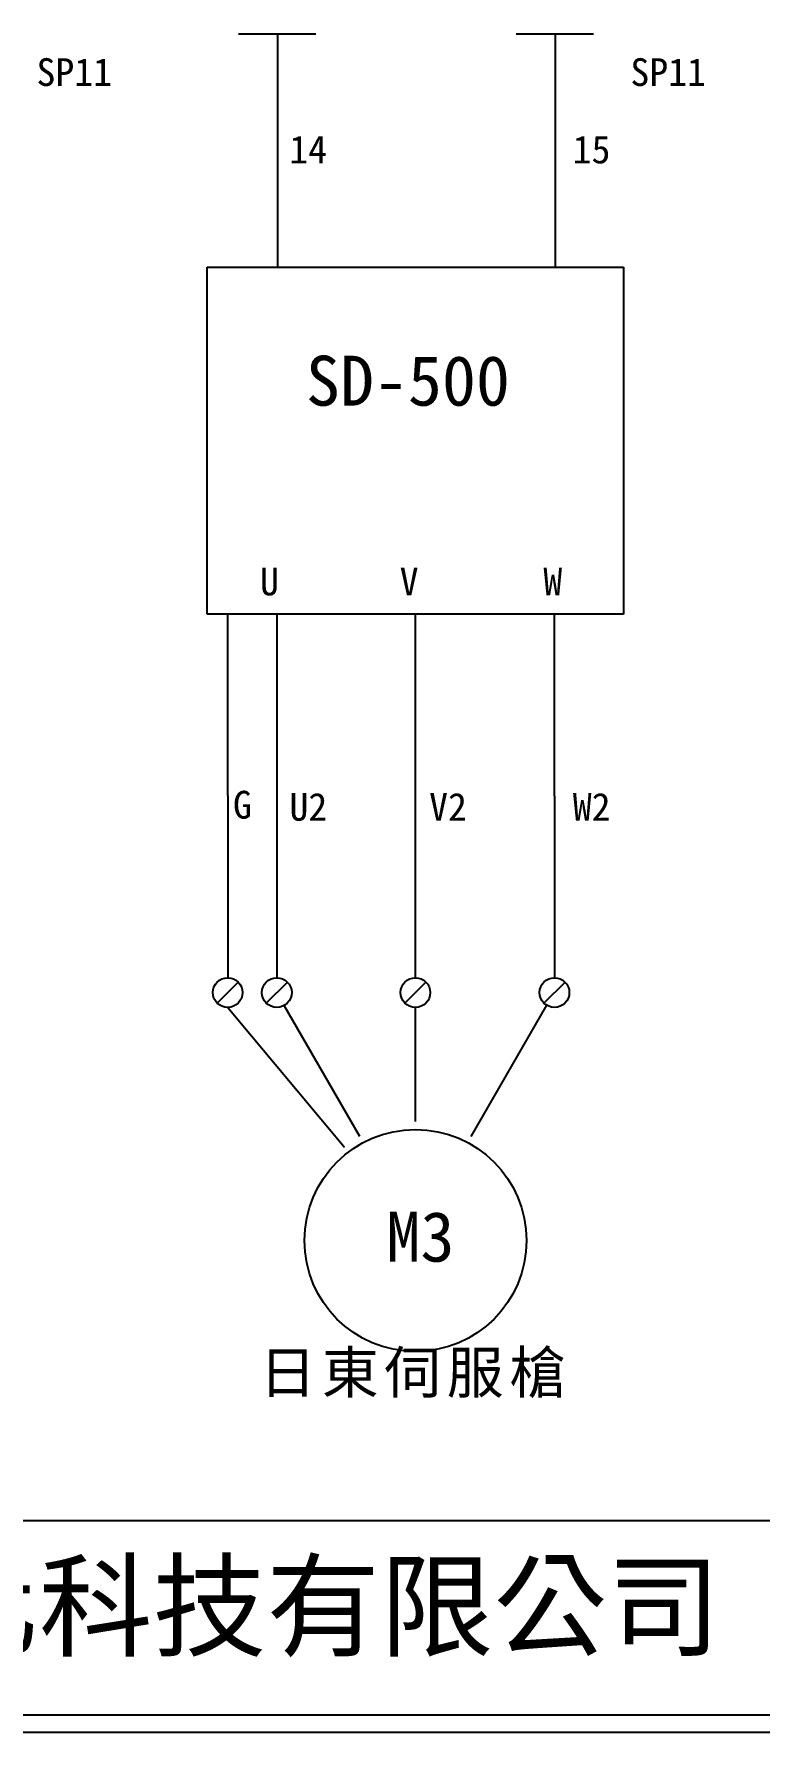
# Model space of a CAD drawing. Extents: x 10 to 297, y 3 to 207.
# Drawn here: x 89.2 to 141.4, y 3 to 125.4 of the extents above; entities that cross this region are included whole.
import ezdxf

# ---------------------------------------------------------------- set-up
doc = ezdxf.new("R2010")
doc.units = 0
doc.layers.get('0').update_dxf_attribs({"linetype": 'CONTINUOUS'})
doc.layers.add('圖框層', color=7, linetype='CONTINUOUS')
doc.layers.add('標尺寸層', color=3, linetype='CONTINUOUS')
doc.styles.add('STSL', font='kaiu.ttf')
doc.styles.add('標楷體', font='kaiu.ttf')

msp = doc.modelspace()

# ---------------------------------------------------------------- linework, layer by layer
for p, q in [((126.64, 83.56), (126.65, 57.36)), ((103.87, 57.05), (102.35, 55.54)), ((107.41, 57.05), (105.89, 55.54)), ((117.39, 57.05), (115.88, 55.53)), ((127.41, 57.05), (125.89, 55.54)), ((112.64, 45.92), (107.18, 55.37)), ((120.64, 45.92), (126.1, 55.38))]:
    msp.add_line(p, q)
for centre, radius in [((103.11, 56.29), 1.07), ((106.65, 56.29), 1.07), ((116.63, 56.29), 1.07), ((126.65, 56.29), 1.07), ((116.64, 38.42), 8)]:
    msp.add_circle(centre, radius)
at = {"layer": '圖框層', "color": 7}
for p, q in [((11.25, 18.25), (295.75, 18.25)), ((11.25, 4.25), (295.75, 4.25)), ((10, 3), (297, 3))]:
    msp.add_line(p, q, dxfattribs=at)
at = {"layer": '標尺寸層', "color": 7}
for p, q in [((103.9, 125.38), (109.47, 125.38)), ((106.69, 125.38), (106.69, 108.56)), ((123.9, 125.38), (129.47, 125.38)), ((126.69, 125.38), (126.69, 108.56)), ((101.64, 83.56), (101.64, 108.56)), ((101.64, 108.56), (126.63, 108.56)), ((126.63, 108.56), (131.63, 108.56)), ((131.63, 108.56), (131.63, 83.56)), ((106.64, 83.56), (101.64, 83.56)), ((103.11, 70.49), (103.11, 83.56)), ((106.64, 83.56), (106.65, 57.36)), ((131.63, 83.56), (106.64, 83.56)), ((116.64, 57.36), (116.63, 83.56)), ((103.11, 70.49), (103.11, 57.36)), ((103.11, 55.22), (111.52, 45.14)), ((116.64, 46.99), (116.64, 55.22))]:
    msp.add_line(p, q, dxfattribs=at)

# ---------------------------------------------------------------- texts
at = {"color": 0, "insert": (116.64, 30.42), "char_height": 3, "width": 27.9333, "attachment_point": 2, "style": '標楷體'}
msp.add_mtext('{\\T1.1;日東伺服槍}', dxfattribs=at)
at = {"layer": '圖框層', "color": 4, "style": 'STSL'}
for s, height, p in [('SP11', 2, (89.34, 121.63)), ('SP11', 2, (132.12, 121.63)), ('14', 2, (107.55, 116.05)), ('15', 2, (127.96, 116.05)), ('SD-500', 3.6, (108.75, 98.59)), ('U', 2, (105.44, 84.92)), ('V', 2, (115.5, 84.92)), ('W', 2, (125.85, 84.92)), ('G', 2, (103.49, 68.83)), ('U2', 2, (107.56, 68.68)), ('V2', 2, (117.62, 68.68)), ('W2', 2, (127.97, 68.68)), ('M3', 3.6, (114.55, 36.9)), ('泓陞自動化科技有限公司', 6, (48.6, 9.08))]:
    msp.add_text(s, height=height, dxfattribs=at).set_placement(p)

doc.saveas('drawing.dxf')
